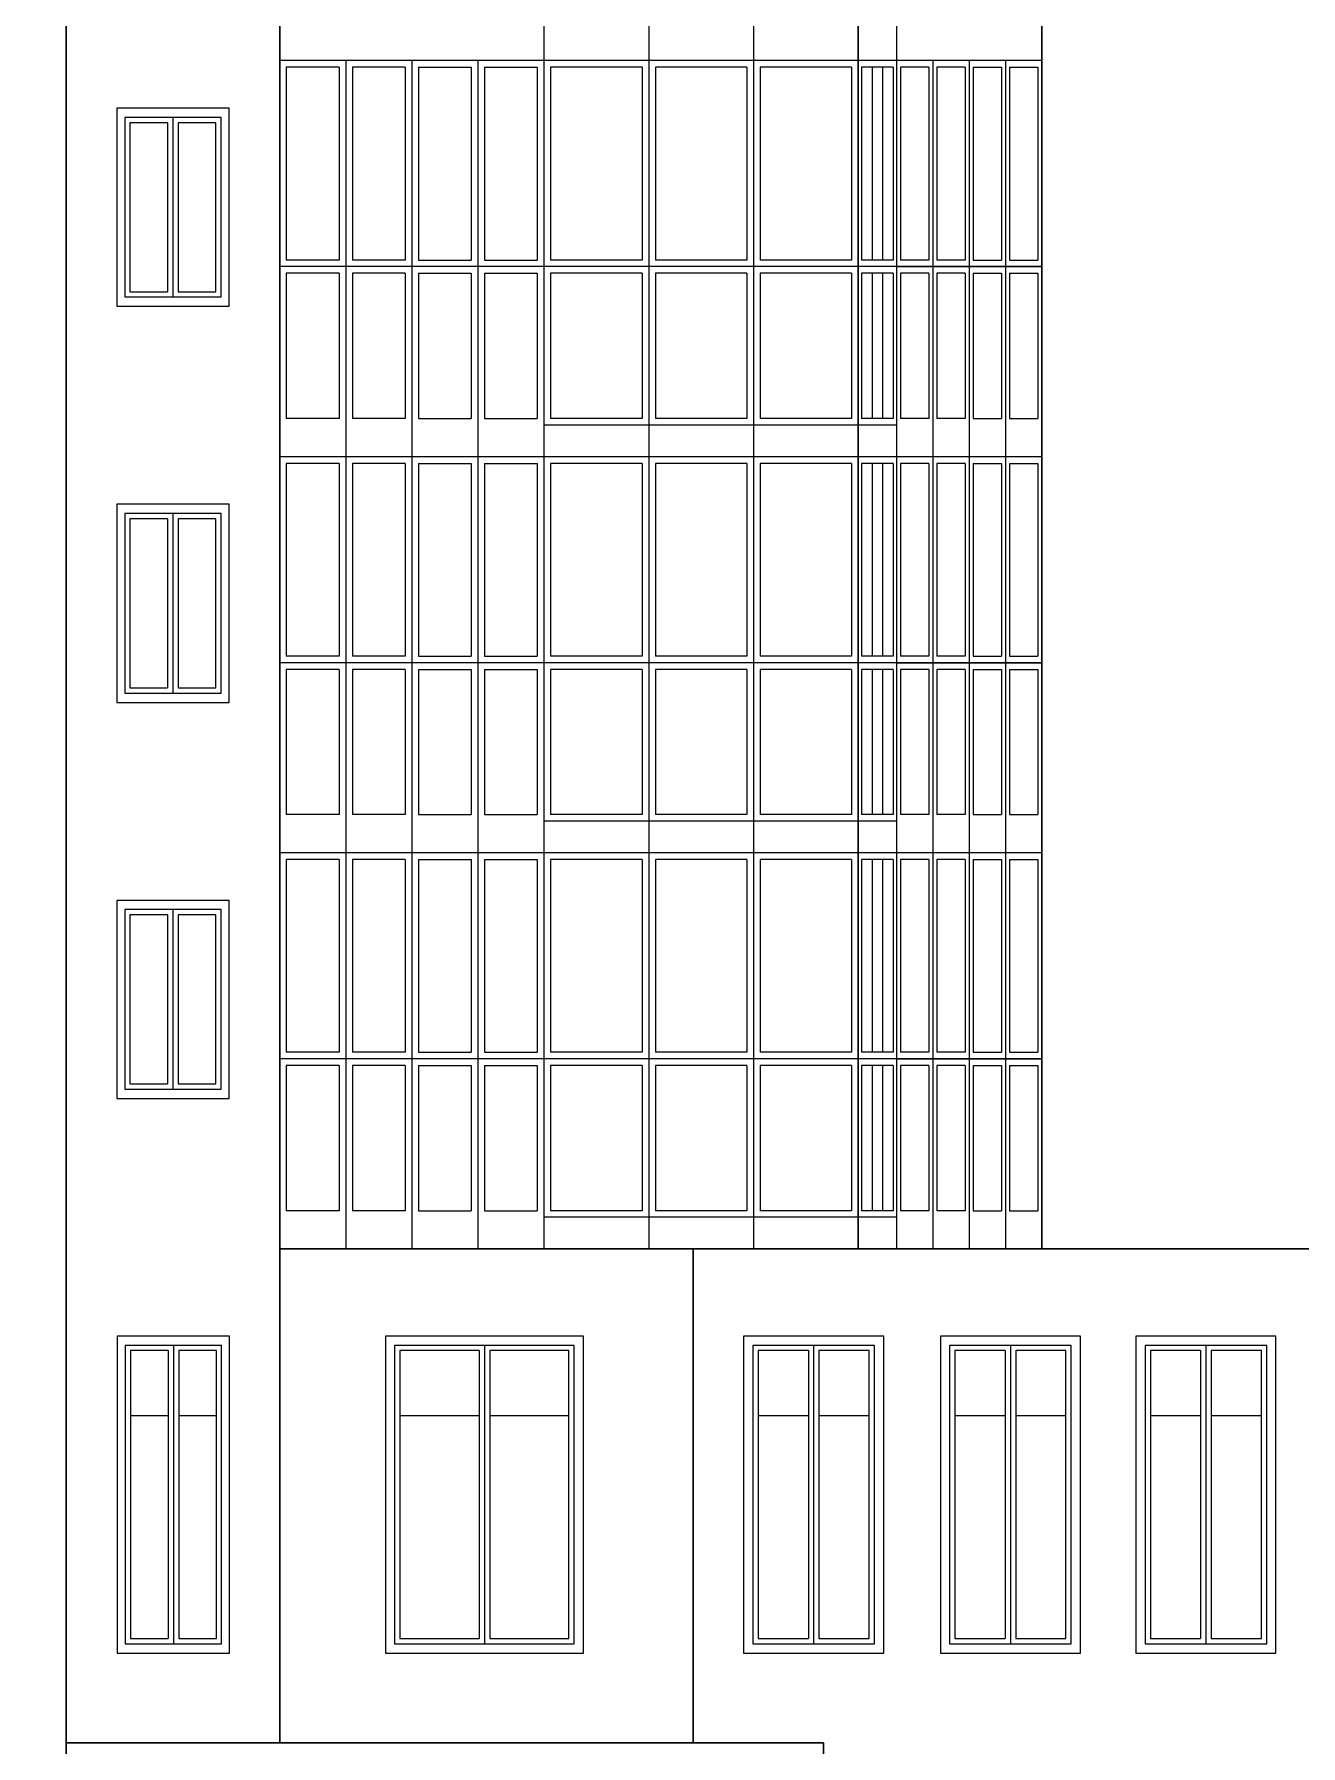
# Model space of a CAD drawing. Header units: inches. Extents: x -634 to 3638, y -6930911 to 5552.
# Drawn here: x 2201.19 to 2210.52, y 3397.31 to 3409.93 of the extents above; entities that cross this region are included whole.
import ezdxf

# ---------------------------------------------------------------- set-up
doc = ezdxf.new("R2010")
doc.units = ezdxf.units.IN
doc.header["$MEASUREMENT"] = 0
doc.linetypes.add('Dashed', pattern=[1128.888893, 564.444447, -564.444447])
for name, color, linetype, lineweight in [('ELEV', 134, 'Continuous', 18), ('фасады', 7, 'Continuous', 30), ('фасады2', 7, 'Continuous', 25)]:
    doc.layers.add(name, color=color, linetype=linetype, lineweight=lineweight)

msp = doc.modelspace()

# ---------------------------------------------------------------- hatches: boundary and pattern name
at = {"layer": 'ELEV', "linetype": 'Continuous'}
h = msp.add_hatch(dxfattribs=at)
h.set_pattern_fill('ANSI31', color=256, scale=0.01044, style=0)
h.set_pattern_definition([(45, (1262.311104, 3366.587935), (-0.02343928418428, 0.02343928418428), [])])
edge = h.paths.add_edge_path()
edge.add_ellipse((1445.78234, 3471.96182), major_axis=(0, 6932302.83262), ratio=0.00000001506, start_angle=89.999976115149, end_angle=270.000023884851)
edge.add_line((1445.67794, 3474.85168), (1445.67794, 3528.48347))
edge.add_line((1445.67794, 3528.48347), (1445.88675, 3528.48347))
edge.add_line((1445.88675, 3528.48347), (1445.88675, 3474.85168))

# ---------------------------------------------------------------- linework, layer by layer
at = {"layer": 'фасады', "color": 7, "ltscale": 100}
for points in [[(2202.99532, 3421.4101), (2202.99532, 3400.97172)], [(2207.25818, 3421.4101), (2207.25818, 3400.97172)], [(2208.61101, 3421.4101), (2208.61101, 3400.97172)]]:
    msp.add_lwpolyline(points, dxfattribs=at)
at = {"layer": 'фасады', "color": 7, "linetype": 'Dashed', "ltscale": 100}
for points in [[(2201.42156, 3412.65079), (2201.42156, 3409.73102)], [(2201.42156, 3409.73102), (2201.42156, 3406.81126)], [(2201.42156, 3406.81126), (2201.42156, 3403.89149)], [(2201.42156, 3403.89149), (2201.42156, 3400.97172)], [(2201.42156, 3400.97172), (2201.42156, 3397.17602)], [(2202.99532, 3400.97172), (2202.99532, 3397.33174)], [(2212.15366, 3400.97172), (2202.99532, 3400.97172)], [(2206.04161, 3400.97172), (2206.04161, 3397.33174)], [(2207.00159, 3397.33174), (2201.42156, 3397.33174)], [(2207.00159, 3397.33174), (2207.00159, 3397.17602)]]:
    msp.add_lwpolyline(points, dxfattribs=at)
at = {"layer": 'фасады2', "color": 7, "ltscale": 100}
for p, q in [((2201.8532, 3409.31252), (2201.8532, 3407.9889)), ((2202.56368, 3409.31252), (2201.8532, 3409.31252)), ((2202.56368, 3407.9889), (2202.56368, 3409.31252)), ((2201.89213, 3409.27359), (2201.89213, 3408.02783)), ((2202.16951, 3409.27359), (2201.89213, 3409.27359)), ((2202.52475, 3409.27359), (2202.24737, 3409.27359)), ((2202.52475, 3408.02783), (2202.52475, 3409.27359)), ((2207.54042, 3408.21274), (2208.61101, 3408.21274)), ((2201.89213, 3408.02783), (2202.16951, 3408.02783)), ((2202.24737, 3408.02783), (2202.52475, 3408.02783)), ((2201.8532, 3407.9889), (2202.56368, 3407.9889)), ((2201.8532, 3406.39276), (2201.8532, 3405.06913)), ((2202.56368, 3406.39276), (2201.8532, 3406.39276)), ((2202.56368, 3405.06913), (2202.56368, 3406.39276)), ((2201.89213, 3406.35382), (2201.89213, 3405.10806)), ((2202.16951, 3406.35382), (2201.89213, 3406.35382)), ((2202.52475, 3406.35382), (2202.24737, 3406.35382)), ((2202.52475, 3405.10806), (2202.52475, 3406.35382)), ((2207.54042, 3405.29298), (2208.61101, 3405.29298)), ((2201.8532, 3405.06913), (2202.56368, 3405.06913)), ((2201.89213, 3405.10806), (2202.16951, 3405.10806)), ((2202.24737, 3405.10806), (2202.52475, 3405.10806)), ((2201.8532, 3403.47299), (2201.8532, 3402.14936)), ((2202.56368, 3403.47299), (2201.8532, 3403.47299)), ((2201.89213, 3403.43406), (2201.89213, 3402.18829)), ((2202.16951, 3403.43406), (2201.89213, 3403.43406)), ((2202.52475, 3403.43406), (2202.24737, 3403.43406)), ((2202.52475, 3402.18829), (2202.52475, 3403.43406)), ((2202.56368, 3402.14936), (2202.56368, 3403.47299)), ((2207.54042, 3402.37321), (2208.61101, 3402.37321)), ((2201.8532, 3402.14936), (2202.56368, 3402.14936)), ((2201.89213, 3402.18829), (2202.16951, 3402.18829)), ((2202.24737, 3402.18829), (2202.52475, 3402.18829)), ((2201.85681, 3400.26124), (2201.85681, 3398.06168)), ((2202.56729, 3400.26124), (2201.85681, 3400.26124)), ((2201.89574, 3400.22231), (2201.89574, 3398.10061)), ((2202.17312, 3400.22231), (2201.89574, 3400.22231)), ((2202.52836, 3400.22231), (2202.25098, 3400.22231)), ((2202.52836, 3398.10061), (2202.52836, 3400.22231)), ((2202.56729, 3398.06168), (2202.56729, 3400.26124)), ((2205.16568, 3400.26124), (2203.84205, 3400.26124)), ((2203.84205, 3400.26124), (2203.84205, 3398.06168)), ((2205.12675, 3400.22231), (2204.54279, 3400.22231)), ((2205.12675, 3398.10061), (2205.12675, 3400.22231)), ((2205.16568, 3398.06168), (2205.16568, 3400.26124)), ((2207.37785, 3400.26124), (2206.48181, 3400.26124)), ((2206.48181, 3400.26124), (2206.48181, 3398.06168)), ((2207.33892, 3400.22231), (2206.96876, 3400.22231)), ((2207.33892, 3398.10061), (2207.33892, 3400.22231)), ((2207.37785, 3398.06168), (2207.37785, 3400.26124)), ((2208.82793, 3400.26124), (2207.9319, 3400.26124)), ((2207.9319, 3400.26124), (2207.9319, 3398.06168)), ((2208.789, 3400.22231), (2208.41884, 3400.22231)), ((2208.789, 3398.10061), (2208.789, 3400.22231)), ((2208.82793, 3398.06168), (2208.82793, 3400.26124)), ((2210.26846, 3400.26124), (2209.37242, 3400.26124)), ((2209.37242, 3400.26124), (2209.37242, 3398.06168)), ((2210.22953, 3400.22231), (2209.85937, 3400.22231)), ((2210.22953, 3398.10061), (2210.22953, 3400.22231)), ((2210.26846, 3398.06168), (2210.26846, 3400.26124)), ((2201.85681, 3398.06168), (2202.56729, 3398.06168)), ((2201.89574, 3398.10061), (2202.17312, 3398.10061)), ((2202.25098, 3398.10061), (2202.52836, 3398.10061)), ((2203.84205, 3398.06168), (2205.16568, 3398.06168)), ((2204.54279, 3398.10061), (2205.12675, 3398.10061)), ((2206.48181, 3398.06168), (2207.37785, 3398.06168)), ((2206.96876, 3398.10061), (2207.33892, 3398.10061)), ((2207.9319, 3398.06168), (2208.82793, 3398.06168)), ((2208.41884, 3398.10061), (2208.789, 3398.10061)), ((2209.37242, 3398.06168), (2210.26846, 3398.06168)), ((2209.85937, 3398.10061), (2210.22953, 3398.10061))]:
    msp.add_line(p, q, dxfattribs=at)
at = {"layer": 'фасады2', "color": 7, "linetype": 'Dashed', "ltscale": 100}
for points in [[(2202.99532, 3412.65079), (2202.99532, 3409.73102)], [(2204.94183, 3412.65079), (2204.94183, 3409.73102)], [(2205.7146, 3412.65079), (2205.7146, 3409.73102)], [(2206.48639, 3412.65079), (2206.48639, 3409.73102)], [(2207.25818, 3412.65079), (2207.25818, 3409.73102)], [(2207.54042, 3412.65079), (2207.54042, 3409.73102)], [(2208.61101, 3412.65079), (2208.61101, 3409.73102)], [(2207.54042, 3409.96461), (2207.54042, 3407.04484)], [(2202.99532, 3409.73102), (2202.99532, 3406.81126)], [(2208.61101, 3409.73102), (2202.99532, 3409.73102)], [(2203.43328, 3409.68236), (2203.04398, 3409.68236)], [(2203.43328, 3409.68236), (2203.43328, 3408.26141)], [(2203.48195, 3409.73102), (2203.48195, 3406.81126)], [(2203.53061, 3409.68236), (2203.53061, 3408.26141)], [(2203.91991, 3409.68236), (2203.53061, 3409.68236)], [(2203.91991, 3409.68236), (2203.91991, 3408.26141)], [(2203.96857, 3409.73102), (2203.96857, 3406.81126)], [(2204.01724, 3409.68236), (2204.01724, 3408.26141)], [(2204.01724, 3409.68236), (2204.40654, 3409.68236)], [(2204.40654, 3409.68236), (2204.40654, 3408.26141)], [(2204.4552, 3409.73102), (2204.4552, 3406.81126)], [(2204.50386, 3409.68236), (2204.50386, 3408.26141)], [(2204.50386, 3409.68236), (2204.89317, 3409.68236)], [(2204.94183, 3409.73102), (2204.94183, 3406.81126)], [(2204.94183, 3409.73102), (2204.94183, 3406.81126)], [(2205.66593, 3409.68236), (2204.99147, 3409.68236)], [(2205.7146, 3409.73102), (2205.7146, 3406.81126)], [(2206.43772, 3409.68236), (2205.76326, 3409.68236)], [(2206.48639, 3409.73102), (2206.48639, 3406.81126)], [(2207.20952, 3409.68236), (2206.53505, 3409.68236)], [(2207.25818, 3409.73102), (2207.25818, 3406.81126)], [(2207.25818, 3409.73102), (2207.25818, 3406.81126)], [(2207.51609, 3409.68236), (2207.28251, 3409.68236)], [(2207.54042, 3409.73102), (2207.54042, 3406.81126)], [(2207.56962, 3409.68236), (2207.56962, 3408.26141)], [(2207.77887, 3409.68236), (2207.56962, 3409.68236)], [(2207.77887, 3409.68236), (2207.77887, 3408.26141)], [(2207.80807, 3409.73102), (2207.80807, 3406.81126)], [(2207.83727, 3409.68236), (2207.83727, 3408.26141)], [(2208.04652, 3409.68236), (2207.83727, 3409.68236)], [(2208.04652, 3409.68236), (2208.04652, 3408.26141)], [(2208.07572, 3409.73102), (2208.07572, 3406.81126)], [(2208.10491, 3409.68236), (2208.10491, 3408.26141)], [(2208.10491, 3409.68236), (2208.31416, 3409.68236)], [(2208.31416, 3409.68236), (2208.31416, 3408.26141)], [(2208.34336, 3409.73102), (2208.34336, 3406.81126)], [(2208.37256, 3409.68236), (2208.37256, 3408.26141)], [(2208.37256, 3409.68236), (2208.58181, 3409.68236)], [(2208.58181, 3409.68236), (2208.58181, 3408.26141)], [(2208.61101, 3409.73102), (2208.61101, 3406.81126)], [(2208.61101, 3408.21274), (2202.99532, 3408.21274)], [(2203.43328, 3408.26141), (2203.04398, 3408.26141)], [(2203.43328, 3408.16408), (2203.04398, 3408.16408)], [(2203.43328, 3408.16408), (2203.43328, 3407.0935)], [(2203.91991, 3408.26141), (2203.53061, 3408.26141)], [(2203.53061, 3408.16408), (2203.53061, 3407.0935)], [(2203.91991, 3408.16408), (2203.53061, 3408.16408)], [(2203.91991, 3408.16408), (2203.91991, 3407.0935)], [(2204.01724, 3408.26141), (2204.40654, 3408.26141)], [(2204.01724, 3408.16408), (2204.01724, 3407.0935)], [(2204.01724, 3408.16408), (2204.40654, 3408.16408)], [(2204.40654, 3408.16408), (2204.40654, 3407.0935)], [(2204.50386, 3408.26141), (2204.89317, 3408.26141)], [(2204.50386, 3408.16408), (2204.50386, 3407.0935)], [(2204.50386, 3408.16408), (2204.89317, 3408.16408)], [(2205.66593, 3408.26141), (2204.99147, 3408.26141)], [(2205.66593, 3408.16408), (2204.99147, 3408.16408)], [(2206.43772, 3408.26141), (2205.76326, 3408.26141)], [(2206.43772, 3408.16408), (2205.76326, 3408.16408)], [(2207.20952, 3408.26141), (2206.53505, 3408.26141)], [(2207.20952, 3408.16408), (2206.53505, 3408.16408)], [(2207.51609, 3408.26141), (2207.28251, 3408.26141)], [(2207.51609, 3408.16408), (2207.28251, 3408.16408)], [(2207.77887, 3408.26141), (2207.56962, 3408.26141)], [(2207.56962, 3408.16408), (2207.56962, 3407.0935)], [(2207.77887, 3408.16408), (2207.56962, 3408.16408)], [(2207.77887, 3408.16408), (2207.77887, 3407.0935)], [(2208.04652, 3408.26141), (2207.83727, 3408.26141)], [(2207.83727, 3408.16408), (2207.83727, 3407.0935)], [(2208.04652, 3408.16408), (2207.83727, 3408.16408)], [(2208.04652, 3408.16408), (2208.04652, 3407.0935)], [(2208.10491, 3408.26141), (2208.31416, 3408.26141)], [(2208.10491, 3408.16408), (2208.10491, 3407.0935)], [(2208.10491, 3408.16408), (2208.31416, 3408.16408)], [(2208.31416, 3408.16408), (2208.31416, 3407.0935)], [(2208.37256, 3408.26141), (2208.58181, 3408.26141)], [(2208.37256, 3408.16408), (2208.37256, 3407.0935)], [(2208.37256, 3408.16408), (2208.58181, 3408.16408)], [(2208.58181, 3408.16408), (2208.58181, 3407.0935)], [(2203.43328, 3407.0935), (2203.04398, 3407.0935)], [(2203.91991, 3407.0935), (2203.53061, 3407.0935)], [(2204.01724, 3407.0935), (2204.40654, 3407.0935)], [(2204.50386, 3407.0935), (2204.89317, 3407.0935)], [(2207.54042, 3407.04484), (2204.94183, 3407.04484)], [(2205.66593, 3407.0935), (2204.99147, 3407.0935)], [(2206.43772, 3407.0935), (2205.76326, 3407.0935)], [(2207.20952, 3407.0935), (2206.53505, 3407.0935)], [(2207.51609, 3407.0935), (2207.28251, 3407.0935)], [(2207.54042, 3407.04484), (2207.54042, 3404.12507)], [(2207.77887, 3407.0935), (2207.56962, 3407.0935)], [(2208.04652, 3407.0935), (2207.83727, 3407.0935)], [(2208.10491, 3407.0935), (2208.31416, 3407.0935)], [(2208.37256, 3407.0935), (2208.58181, 3407.0935)], [(2202.99532, 3406.81126), (2202.99532, 3403.89149)], [(2202.99532, 3406.81126), (2202.99532, 3403.89149)], [(2208.61101, 3406.81126), (2202.99532, 3406.81126)], [(2203.43328, 3406.76259), (2203.04398, 3406.76259)], [(2203.43328, 3406.76259), (2203.43328, 3405.34164)], [(2203.48195, 3406.81126), (2203.48195, 3403.89149)], [(2203.53061, 3406.76259), (2203.53061, 3405.34164)], [(2203.91991, 3406.76259), (2203.53061, 3406.76259)], [(2203.91991, 3406.76259), (2203.91991, 3405.34164)], [(2203.96857, 3406.81126), (2203.96857, 3403.89149)], [(2204.01724, 3406.76259), (2204.01724, 3405.34164)], [(2204.01724, 3406.76259), (2204.40654, 3406.76259)], [(2204.40654, 3406.76259), (2204.40654, 3405.34164)], [(2204.4552, 3406.81126), (2204.4552, 3403.89149)], [(2204.50386, 3406.76259), (2204.50386, 3405.34164)], [(2204.50386, 3406.76259), (2204.89317, 3406.76259)], [(2204.94183, 3406.81126), (2204.94183, 3403.89149)], [(2204.94183, 3406.81126), (2204.94183, 3403.89149)], [(2204.94183, 3406.81126), (2204.94183, 3403.89149)], [(2205.66593, 3406.76259), (2204.99147, 3406.76259)], [(2205.7146, 3406.81126), (2205.7146, 3403.89149)], [(2206.43772, 3406.76259), (2205.76326, 3406.76259)], [(2206.48639, 3406.81126), (2206.48639, 3403.89149)], [(2207.20952, 3406.76259), (2206.53505, 3406.76259)], [(2207.25818, 3406.81126), (2207.25818, 3403.89149)], [(2207.25818, 3406.81126), (2207.25818, 3403.89149)], [(2207.25818, 3406.81126), (2207.25818, 3403.89149)], [(2207.51609, 3406.76259), (2207.28251, 3406.76259)], [(2207.54042, 3406.81126), (2207.54042, 3403.89149)], [(2207.56962, 3406.76259), (2207.56962, 3405.34164)], [(2207.77887, 3406.76259), (2207.56962, 3406.76259)], [(2207.77887, 3406.76259), (2207.77887, 3405.34164)], [(2207.80807, 3406.81126), (2207.80807, 3403.89149)], [(2207.83727, 3406.76259), (2207.83727, 3405.34164)], [(2208.04652, 3406.76259), (2207.83727, 3406.76259)], [(2208.04652, 3406.76259), (2208.04652, 3405.34164)], [(2208.07572, 3406.81126), (2208.07572, 3403.89149)], [(2208.10491, 3406.76259), (2208.10491, 3405.34164)], [(2208.10491, 3406.76259), (2208.31416, 3406.76259)], [(2208.31416, 3406.76259), (2208.31416, 3405.34164)], [(2208.34336, 3406.81126), (2208.34336, 3403.89149)], [(2208.37256, 3406.76259), (2208.37256, 3405.34164)], [(2208.37256, 3406.76259), (2208.58181, 3406.76259)], [(2208.58181, 3406.76259), (2208.58181, 3405.34164)], [(2208.61101, 3406.81126), (2208.61101, 3403.89149)], [(2208.61101, 3406.81126), (2208.61101, 3403.89149)], [(2208.61101, 3405.29298), (2202.99532, 3405.29298)], [(2203.43328, 3405.34164), (2203.04398, 3405.34164)], [(2203.43328, 3405.24431), (2203.04398, 3405.24431)], [(2203.43328, 3405.24431), (2203.43328, 3404.17373)], [(2203.91991, 3405.34164), (2203.53061, 3405.34164)], [(2203.53061, 3405.24431), (2203.53061, 3404.17373)], [(2203.91991, 3405.24431), (2203.53061, 3405.24431)], [(2203.91991, 3405.24431), (2203.91991, 3404.17373)], [(2204.01724, 3405.34164), (2204.40654, 3405.34164)], [(2204.01724, 3405.24431), (2204.01724, 3404.17373)], [(2204.01724, 3405.24431), (2204.40654, 3405.24431)], [(2204.40654, 3405.24431), (2204.40654, 3404.17373)], [(2204.50386, 3405.34164), (2204.89317, 3405.34164)], [(2204.50386, 3405.24431), (2204.50386, 3404.17373)], [(2204.50386, 3405.24431), (2204.89317, 3405.24431)], [(2205.66593, 3405.34164), (2204.99147, 3405.34164)], [(2205.66593, 3405.24431), (2204.99147, 3405.24431)], [(2206.43772, 3405.34164), (2205.76326, 3405.34164)], [(2206.43772, 3405.24431), (2205.76326, 3405.24431)], [(2207.20952, 3405.34164), (2206.53505, 3405.34164)], [(2207.20952, 3405.24431), (2206.53505, 3405.24431)], [(2207.51609, 3405.34164), (2207.28251, 3405.34164)], [(2207.51609, 3405.24431), (2207.28251, 3405.24431)], [(2207.77887, 3405.34164), (2207.56962, 3405.34164)], [(2207.56962, 3405.24431), (2207.56962, 3404.17373)], [(2207.77887, 3405.24431), (2207.56962, 3405.24431)], [(2207.77887, 3405.24431), (2207.77887, 3404.17373)], [(2208.04652, 3405.34164), (2207.83727, 3405.34164)], [(2207.83727, 3405.24431), (2207.83727, 3404.17373)], [(2208.04652, 3405.24431), (2207.83727, 3405.24431)], [(2208.04652, 3405.24431), (2208.04652, 3404.17373)], [(2208.10491, 3405.34164), (2208.31416, 3405.34164)], [(2208.10491, 3405.24431), (2208.10491, 3404.17373)], [(2208.10491, 3405.24431), (2208.31416, 3405.24431)], [(2208.31416, 3405.24431), (2208.31416, 3404.17373)], [(2208.37256, 3405.34164), (2208.58181, 3405.34164)], [(2208.37256, 3405.24431), (2208.37256, 3404.17373)], [(2208.37256, 3405.24431), (2208.58181, 3405.24431)], [(2208.58181, 3405.24431), (2208.58181, 3404.17373)], [(2203.43328, 3404.17373), (2203.04398, 3404.17373)], [(2203.91991, 3404.17373), (2203.53061, 3404.17373)], [(2204.01724, 3404.17373), (2204.40654, 3404.17373)], [(2204.50386, 3404.17373), (2204.89317, 3404.17373)], [(2207.54042, 3404.12507), (2204.94183, 3404.12507)], [(2205.66593, 3404.17373), (2204.99147, 3404.17373)], [(2206.43772, 3404.17373), (2205.76326, 3404.17373)], [(2207.20952, 3404.17373), (2206.53505, 3404.17373)], [(2207.51609, 3404.17373), (2207.28251, 3404.17373)], [(2207.54042, 3404.12507), (2207.54042, 3401.2053)], [(2207.77887, 3404.17373), (2207.56962, 3404.17373)], [(2208.04652, 3404.17373), (2207.83727, 3404.17373)], [(2208.10491, 3404.17373), (2208.31416, 3404.17373)], [(2208.37256, 3404.17373), (2208.58181, 3404.17373)], [(2202.99532, 3403.89149), (2202.99532, 3400.97172)], [(2202.99532, 3403.89149), (2202.99532, 3400.97172)], [(2202.99532, 3403.89149), (2202.99532, 3400.97172)], [(2208.61101, 3403.89149), (2202.99532, 3403.89149)], [(2203.48195, 3403.89149), (2203.48195, 3400.97172)], [(2203.96857, 3403.89149), (2203.96857, 3400.97172)], [(2204.4552, 3403.89149), (2204.4552, 3400.97172)], [(2204.94183, 3403.89149), (2204.94183, 3400.97172)], [(2204.94183, 3403.89149), (2204.94183, 3400.97172)], [(2204.94183, 3403.89149), (2204.94183, 3400.97172)], [(2204.94183, 3403.89149), (2204.94183, 3400.97172)], [(2205.7146, 3403.89149), (2205.7146, 3400.97172)], [(2206.48639, 3403.89149), (2206.48639, 3400.97172)], [(2207.25818, 3403.89149), (2207.25818, 3400.97172)], [(2207.25818, 3403.89149), (2207.25818, 3400.97172)], [(2207.25818, 3403.89149), (2207.25818, 3400.97172)], [(2207.25818, 3403.89149), (2207.25818, 3400.97172)], [(2207.54042, 3403.89149), (2207.54042, 3400.97172)], [(2207.80807, 3403.89149), (2207.80807, 3400.97172)], [(2208.07572, 3403.89149), (2208.07572, 3400.97172)], [(2208.34336, 3403.89149), (2208.34336, 3400.97172)], [(2208.61101, 3403.89149), (2208.61101, 3400.97172)], [(2208.61101, 3403.89149), (2208.61101, 3400.97172)], [(2208.61101, 3403.89149), (2208.61101, 3400.97172)], [(2203.43328, 3403.84282), (2203.04398, 3403.84282)], [(2203.43328, 3403.84282), (2203.43328, 3402.42187)], [(2203.53061, 3403.84282), (2203.53061, 3402.42187)], [(2203.91991, 3403.84282), (2203.53061, 3403.84282)], [(2203.91991, 3403.84282), (2203.91991, 3402.42187)], [(2204.01724, 3403.84282), (2204.01724, 3402.42187)], [(2204.01724, 3403.84282), (2204.40654, 3403.84282)], [(2204.40654, 3403.84282), (2204.40654, 3402.42187)], [(2204.50386, 3403.84282), (2204.50386, 3402.42187)], [(2204.50386, 3403.84282), (2204.89317, 3403.84282)], [(2205.66593, 3403.84282), (2204.99147, 3403.84282)], [(2206.43772, 3403.84282), (2205.76326, 3403.84282)], [(2207.20952, 3403.84282), (2206.53505, 3403.84282)], [(2207.51609, 3403.84282), (2207.28251, 3403.84282)], [(2207.56962, 3403.84282), (2207.56962, 3402.42187)], [(2207.77887, 3403.84282), (2207.56962, 3403.84282)], [(2207.77887, 3403.84282), (2207.77887, 3402.42187)], [(2207.83727, 3403.84282), (2207.83727, 3402.42187)], [(2208.04652, 3403.84282), (2207.83727, 3403.84282)], [(2208.04652, 3403.84282), (2208.04652, 3402.42187)], [(2208.10491, 3403.84282), (2208.10491, 3402.42187)], [(2208.10491, 3403.84282), (2208.31416, 3403.84282)], [(2208.31416, 3403.84282), (2208.31416, 3402.42187)], [(2208.37256, 3403.84282), (2208.37256, 3402.42187)], [(2208.37256, 3403.84282), (2208.58181, 3403.84282)], [(2208.58181, 3403.84282), (2208.58181, 3402.42187)], [(2208.61101, 3402.37321), (2202.99532, 3402.37321)], [(2203.43328, 3402.42187), (2203.04398, 3402.42187)], [(2203.91991, 3402.42187), (2203.53061, 3402.42187)], [(2204.01724, 3402.42187), (2204.40654, 3402.42187)], [(2204.50386, 3402.42187), (2204.89317, 3402.42187)], [(2205.66593, 3402.42187), (2204.99147, 3402.42187)], [(2206.43772, 3402.42187), (2205.76326, 3402.42187)], [(2207.20952, 3402.42187), (2206.53505, 3402.42187)], [(2207.51609, 3402.42187), (2207.28251, 3402.42187)], [(2207.77887, 3402.42187), (2207.56962, 3402.42187)], [(2208.04652, 3402.42187), (2207.83727, 3402.42187)], [(2208.10491, 3402.42187), (2208.31416, 3402.42187)], [(2208.37256, 3402.42187), (2208.58181, 3402.42187)], [(2203.43328, 3402.32454), (2203.04398, 3402.32454)], [(2203.43328, 3402.32454), (2203.43328, 3401.25396)], [(2203.53061, 3402.32454), (2203.53061, 3401.25396)], [(2203.91991, 3402.32454), (2203.53061, 3402.32454)], [(2203.91991, 3402.32454), (2203.91991, 3401.25396)], [(2204.01724, 3402.32454), (2204.01724, 3401.25396)], [(2204.01724, 3402.32454), (2204.40654, 3402.32454)], [(2204.40654, 3402.32454), (2204.40654, 3401.25396)], [(2204.50386, 3402.32454), (2204.50386, 3401.25396)], [(2204.50386, 3402.32454), (2204.89317, 3402.32454)], [(2205.66593, 3402.32454), (2204.99147, 3402.32454)], [(2206.43772, 3402.32454), (2205.76326, 3402.32454)], [(2207.20952, 3402.32454), (2206.53505, 3402.32454)], [(2207.51609, 3402.32454), (2207.28251, 3402.32454)], [(2207.56962, 3402.32454), (2207.56962, 3401.25396)], [(2207.77887, 3402.32454), (2207.56962, 3402.32454)], [(2207.77887, 3402.32454), (2207.77887, 3401.25396)], [(2207.83727, 3402.32454), (2207.83727, 3401.25396)], [(2208.04652, 3402.32454), (2207.83727, 3402.32454)], [(2208.04652, 3402.32454), (2208.04652, 3401.25396)], [(2208.10491, 3402.32454), (2208.10491, 3401.25396)], [(2208.10491, 3402.32454), (2208.31416, 3402.32454)], [(2208.31416, 3402.32454), (2208.31416, 3401.25396)], [(2208.37256, 3402.32454), (2208.37256, 3401.25396)], [(2208.37256, 3402.32454), (2208.58181, 3402.32454)], [(2208.58181, 3402.32454), (2208.58181, 3401.25396)], [(2203.43328, 3401.25396), (2203.04398, 3401.25396)], [(2203.91991, 3401.25396), (2203.53061, 3401.25396)], [(2204.01724, 3401.25396), (2204.40654, 3401.25396)], [(2204.50386, 3401.25396), (2204.89317, 3401.25396)], [(2207.54042, 3401.2053), (2204.94183, 3401.2053)], [(2205.66593, 3401.25396), (2204.99147, 3401.25396)], [(2206.43772, 3401.25396), (2205.76326, 3401.25396)], [(2207.20952, 3401.25396), (2206.53505, 3401.25396)], [(2207.51609, 3401.25396), (2207.28251, 3401.25396)], [(2207.77887, 3401.25396), (2207.56962, 3401.25396)], [(2208.04652, 3401.25396), (2207.83727, 3401.25396)], [(2208.10491, 3401.25396), (2208.31416, 3401.25396)], [(2208.37256, 3401.25396), (2208.58181, 3401.25396)], [(2201.89574, 3399.74541), (2202.17312, 3399.74541)], [(2202.25098, 3399.74541), (2202.52836, 3399.74541)], [(2203.88098, 3399.74541), (2204.46493, 3399.74541)], [(2204.54279, 3399.74541), (2205.12675, 3399.74541)], [(2206.52074, 3399.74541), (2206.8909, 3399.74541)], [(2206.96876, 3399.74541), (2207.33892, 3399.74541)], [(2207.97083, 3399.74541), (2208.34098, 3399.74541)], [(2208.41884, 3399.74541), (2208.789, 3399.74541)], [(2209.41135, 3399.74541), (2209.78151, 3399.74541)], [(2209.85937, 3399.74541), (2210.22953, 3399.74541)]]:
    msp.add_lwpolyline(points, dxfattribs=at)
at = {"layer": 'фасады2', "color": 7, "ltscale": 100}
for points in [[(2204.94183, 3412.65079), (2204.94183, 3409.73102)], [(2203.04398, 3409.68236), (2203.04398, 3408.26141)], [(2204.89317, 3409.68236), (2204.89317, 3408.26141)], [(2204.94183, 3409.73102), (2204.94183, 3406.81126)], [(2204.99147, 3409.68236), (2204.99147, 3408.26141)], [(2205.66593, 3409.68236), (2205.66593, 3408.26141)], [(2205.76326, 3409.68236), (2205.76326, 3408.26141)], [(2206.43772, 3409.68236), (2206.43772, 3408.26141)], [(2206.53505, 3409.68236), (2206.53505, 3408.26141)], [(2207.20952, 3409.68236), (2207.20952, 3408.26141)], [(2207.28251, 3409.68236), (2207.28251, 3408.26141)], [(2207.36037, 3409.68236), (2207.36037, 3408.26141)], [(2207.43823, 3409.68236), (2207.43823, 3408.26141)], [(2207.51609, 3409.68236), (2207.51609, 3408.26141)], [(2202.20844, 3409.31252), (2202.20844, 3407.9889)], [(2202.16951, 3409.27359), (2202.16951, 3408.02783)], [(2202.24737, 3409.27359), (2202.24737, 3408.02783)], [(2202.24737, 3409.27359), (2202.24737, 3408.02783)], [(2203.04398, 3408.16408), (2203.04398, 3407.0935)], [(2204.89317, 3408.16408), (2204.89317, 3407.0935)], [(2204.99147, 3408.16408), (2204.99147, 3407.0935)], [(2205.66593, 3408.16408), (2205.66593, 3407.0935)], [(2205.76326, 3408.16408), (2205.76326, 3407.0935)], [(2206.43772, 3408.16408), (2206.43772, 3407.0935)], [(2206.53505, 3408.16408), (2206.53505, 3407.0935)], [(2207.20952, 3408.16408), (2207.20952, 3407.0935)], [(2207.28251, 3408.16408), (2207.28251, 3407.0935)], [(2207.36037, 3408.16408), (2207.36037, 3407.0935)], [(2207.43823, 3408.16408), (2207.43823, 3407.0935)], [(2207.51609, 3408.16408), (2207.51609, 3407.0935)], [(2203.04398, 3406.76259), (2203.04398, 3405.34164)], [(2204.89317, 3406.76259), (2204.89317, 3405.34164)], [(2204.94183, 3406.81126), (2204.94183, 3403.89149)], [(2204.99147, 3406.76259), (2204.99147, 3405.34164)], [(2205.66593, 3406.76259), (2205.66593, 3405.34164)], [(2205.76326, 3406.76259), (2205.76326, 3405.34164)], [(2206.43772, 3406.76259), (2206.43772, 3405.34164)], [(2206.53505, 3406.76259), (2206.53505, 3405.34164)], [(2207.20952, 3406.76259), (2207.20952, 3405.34164)], [(2207.28251, 3406.76259), (2207.28251, 3405.34164)], [(2207.36037, 3406.76259), (2207.36037, 3405.34164)], [(2207.43823, 3406.76259), (2207.43823, 3405.34164)], [(2207.51609, 3406.76259), (2207.51609, 3405.34164)], [(2202.20844, 3406.39276), (2202.20844, 3405.06913)], [(2202.16951, 3406.35382), (2202.16951, 3405.10806)], [(2202.24737, 3406.35382), (2202.24737, 3405.10806)], [(2202.24737, 3406.35382), (2202.24737, 3405.10806)], [(2203.04398, 3405.24431), (2203.04398, 3404.17373)], [(2204.89317, 3405.24431), (2204.89317, 3404.17373)], [(2204.99147, 3405.24431), (2204.99147, 3404.17373)], [(2205.66593, 3405.24431), (2205.66593, 3404.17373)], [(2205.76326, 3405.24431), (2205.76326, 3404.17373)], [(2206.43772, 3405.24431), (2206.43772, 3404.17373)], [(2206.53505, 3405.24431), (2206.53505, 3404.17373)], [(2207.20952, 3405.24431), (2207.20952, 3404.17373)], [(2207.28251, 3405.24431), (2207.28251, 3404.17373)], [(2207.36037, 3405.24431), (2207.36037, 3404.17373)], [(2207.43823, 3405.24431), (2207.43823, 3404.17373)], [(2207.51609, 3405.24431), (2207.51609, 3404.17373)], [(2204.94183, 3403.89149), (2204.94183, 3400.97172)], [(2203.04398, 3403.84282), (2203.04398, 3402.42187)], [(2204.89317, 3403.84282), (2204.89317, 3402.42187)], [(2204.99147, 3403.84282), (2204.99147, 3402.42187)], [(2205.66593, 3403.84282), (2205.66593, 3402.42187)], [(2205.76326, 3403.84282), (2205.76326, 3402.42187)], [(2206.43772, 3403.84282), (2206.43772, 3402.42187)], [(2206.53505, 3403.84282), (2206.53505, 3402.42187)], [(2207.20952, 3403.84282), (2207.20952, 3402.42187)], [(2207.28251, 3403.84282), (2207.28251, 3402.42187)], [(2207.36037, 3403.84282), (2207.36037, 3402.42187)], [(2207.43823, 3403.84282), (2207.43823, 3402.42187)], [(2207.51609, 3403.84282), (2207.51609, 3402.42187)], [(2202.16951, 3403.43406), (2202.16951, 3402.18829)], [(2202.20844, 3403.47299), (2202.20844, 3402.14936)], [(2202.24737, 3403.43406), (2202.24737, 3402.18829)], [(2202.24737, 3403.43406), (2202.24737, 3402.18829)], [(2203.04398, 3402.32454), (2203.04398, 3401.25396)], [(2204.89317, 3402.32454), (2204.89317, 3401.25396)], [(2204.99147, 3402.32454), (2204.99147, 3401.25396)], [(2205.66593, 3402.32454), (2205.66593, 3401.25396)], [(2205.76326, 3402.32454), (2205.76326, 3401.25396)], [(2206.43772, 3402.32454), (2206.43772, 3401.25396)], [(2206.53505, 3402.32454), (2206.53505, 3401.25396)], [(2207.20952, 3402.32454), (2207.20952, 3401.25396)], [(2207.28251, 3402.32454), (2207.28251, 3401.25396)], [(2207.36037, 3402.32454), (2207.36037, 3401.25396)], [(2207.43823, 3402.32454), (2207.43823, 3401.25396)], [(2207.51609, 3402.32454), (2207.51609, 3401.25396)], [(2202.17312, 3400.22231), (2202.17312, 3398.10061)], [(2202.21205, 3400.26124), (2202.21205, 3398.06168)], [(2202.25098, 3400.22231), (2202.25098, 3398.10061)], [(2204.46493, 3400.22231), (2203.88098, 3400.22231), (2203.88098, 3398.10061), (2204.46493, 3398.10061)], [(2204.46493, 3400.22231), (2204.46493, 3398.10061)], [(2204.50386, 3400.26124), (2204.50386, 3398.06168)], [(2204.54279, 3400.22231), (2204.54279, 3398.10061)], [(2206.8909, 3400.22231), (2206.52074, 3400.22231), (2206.52074, 3398.10061), (2206.8909, 3398.10061)], [(2206.8909, 3400.22231), (2206.8909, 3398.10061)], [(2206.92983, 3400.26124), (2206.92983, 3398.06168)], [(2206.96876, 3400.22231), (2206.96876, 3398.10061)], [(2208.34098, 3400.22231), (2207.97083, 3400.22231), (2207.97083, 3398.10061), (2208.34098, 3398.10061)], [(2208.34098, 3400.22231), (2208.34098, 3398.10061)], [(2208.37991, 3400.26124), (2208.37991, 3398.06168)], [(2208.41884, 3400.22231), (2208.41884, 3398.10061)], [(2209.78151, 3400.22231), (2209.41135, 3400.22231), (2209.41135, 3398.10061), (2209.78151, 3398.10061)], [(2209.78151, 3400.22231), (2209.78151, 3398.10061)], [(2209.82044, 3400.26124), (2209.82044, 3398.06168)], [(2209.85937, 3400.22231), (2209.85937, 3398.10061)], [(2202.25098, 3399.34638), (2202.25098, 3398.10061)]]:
    msp.add_lwpolyline(points, dxfattribs=at)
for points in [[(2202.62207, 3409.38065), (2201.79481, 3409.38065), (2201.79481, 3407.92077), (2202.62207, 3407.92077)], [(2202.62207, 3406.46088), (2201.79481, 3406.46088), (2201.79481, 3405.001), (2202.62207, 3405.001)], [(2202.62207, 3403.54111), (2201.79481, 3403.54111), (2201.79481, 3402.08123), (2202.62207, 3402.08123)], [(2202.62569, 3400.32937), (2201.79842, 3400.32937), (2201.79842, 3397.99355), (2202.62569, 3397.99355)], [(2205.23381, 3400.32937), (2203.77392, 3400.32937), (2203.77392, 3397.99355), (2205.23381, 3397.99355)], [(2207.44597, 3400.32937), (2206.41368, 3400.32937), (2206.41368, 3397.99355), (2207.44597, 3397.99355)], [(2208.89606, 3400.32937), (2207.86377, 3400.32937), (2207.86377, 3397.99355), (2208.89606, 3397.99355)], [(2210.33659, 3400.32937), (2209.30429, 3400.32937), (2209.30429, 3397.99355), (2210.33659, 3397.99355)]]:
    msp.add_lwpolyline(points, close=True, dxfattribs=at)

doc.saveas('drawing.dxf')
